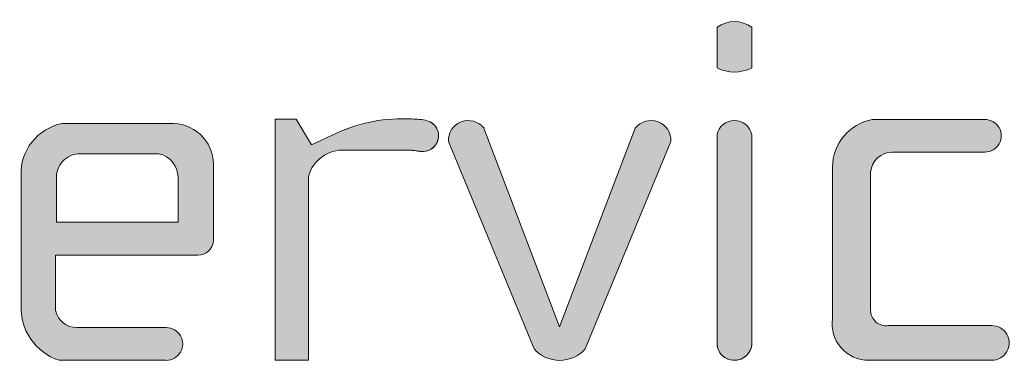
# Model space of a CAD drawing. Header units: millimetres. Extents: x 563728 to 564359, y 4765109 to 4765554.
# Drawn here: x 564257.72 to 564264.45, y 4765158.77 to 4765161.09 of the extents above; entities that cross this region are included whole.
import ezdxf

# ---------------------------------------------------------------- set-up
doc = ezdxf.new("R2010")
doc.units = ezdxf.units.MM
doc.layers.add('58 Formato plano y líneas de solape - Planoaren formatua eta gainjartze-marrak', color=7, linetype='Continuous', lineweight=0)

# ---------------------------------------------------------------- blocks, each defined once
blk = doc.blocks.new('DGN_COMPLEXSHAPE5')
at = {"layer": '58 Formato plano y líneas de solape - Planoaren formatua eta gainjartze-marrak', "color": 252, "linetype": 'Continuous', "lineweight": 0, "ltscale": 166.040103, "true_color": 0x878787}
for p, q in [((564259.8744, 4765160.3177), (564259.8744, 4765160.3177)), ((564259.9346, 4765160.2035), (564259.9346, 4765160.2035)), ((564259.9346, 4765160.2035), (564260.3715, 4765160.2035)), ((564260.3715, 4765160.2035), (564260.3715, 4765160.2035)), ((564259.6844, 4765160.0235), (564259.6844, 4765160.0235))]:
    blk.add_line(p, q, dxfattribs=at)
at = {"layer": '58 Formato plano y líneas de solape - Planoaren formatua eta gainjartze-marrak', "color": 252, "linetype": 'Continuous', "lineweight": 0, "ltscale": 166.040103, "true_color": 0x878787, "flags": 128}
blk.add_lwpolyline([(564259.8744, 4765160.3177), (564259.7062, 4765160.2396), (564259.6, 4765160.414), (564259.458, 4765160.414), (564259.458, 4765158.7744), (564259.6844, 4765158.7744), (564259.6844, 4765160.0235)], dxfattribs=at)
at = {"layer": '58 Formato plano y líneas de solape - Planoaren formatua eta gainjartze-marrak', "color": 252, "linetype": 'Continuous', "lineweight": 0, "ltscale": 166.040103, "true_color": 0x878787}
for centre, major_axis, start_param, end_param in [((564260.323, 4765159.3792), (1.0522, 0), 1.509603, 2.011288), ((564260.3919, 4765159.9915), (0.4293, 0), 1.333556, 1.581354), ((564260.4611, 4765160.3004), (0.1088, 0), 4.565492, 7.55824), ((564259.9203, 4765159.9637), (0.2436, 0), 1.512136, 2.889942), ((564260.3101, 4765159.443), (0.7736, 0), 1.395349, 1.491387)]:
    blk.add_ellipse(centre, major_axis=major_axis, ratio=0.986119, start_param=start_param, end_param=end_param, dxfattribs=at)
blk = doc.blocks.new('DGN_COMPLEXSHAPE6')
at = {"layer": '58 Formato plano y líneas de solape - Planoaren formatua eta gainjartze-marrak', "color": 252, "linetype": 'Continuous', "lineweight": 0, "ltscale": 166.040103, "true_color": 0x878787}
for p, q in [((564260.8787, 4765160.3527), (564260.8787, 4765160.3527)), ((564261.9081, 4765160.3527), (564261.9081, 4765160.3527)), ((564260.6375, 4765160.2624), (564260.6375, 4765160.2624)), ((564260.6375, 4765160.2624), (564261.2193, 4765158.8522)), ((564261.5675, 4765158.8522), (564262.1494, 4765160.2624)), ((564262.1494, 4765160.2624), (564262.1494, 4765160.2624)), ((564261.2193, 4765158.8522), (564261.2193, 4765158.8522)), ((564261.5675, 4765158.8522), (564261.5675, 4765158.8522))]:
    blk.add_line(p, q, dxfattribs=at)
at = {"layer": '58 Formato plano y líneas de solape - Planoaren formatua eta gainjartze-marrak', "color": 252, "linetype": 'Continuous', "lineweight": 0, "ltscale": 166.040103, "true_color": 0x878787, "flags": 128}
blk.add_lwpolyline([(564261.9081, 4765160.3527), (564261.3934, 4765159.0026), (564260.8787, 4765160.3527)], dxfattribs=at)
at = {"layer": '58 Formato plano y líneas de solape - Planoaren formatua eta gainjartze-marrak', "color": 252, "linetype": 'Continuous', "lineweight": 0, "ltscale": 166.040103, "true_color": 0x878787}
for centre, major_axis, start_param, end_param in [((564260.7721, 4765160.2712), (0.1349, 0), 0.659304, 3.20761), ((564262.0147, 4765160.2712), (0.1349, 0), 6.217168, 8.765474), ((564261.3934, 4765159.0026), (0.2315, 0), 3.861034, 5.563744)]:
    blk.add_ellipse(centre, major_axis=major_axis, ratio=0.986119, start_param=start_param, end_param=end_param, dxfattribs=at)
blk = doc.blocks.new('DGN_COMPLEXSHAPE7')
at = {"layer": '58 Formato plano y líneas de solape - Planoaren formatua eta gainjartze-marrak', "color": 252, "linetype": 'Continuous', "lineweight": 0, "ltscale": 166.040103, "true_color": 0x878787}
for p, q in [((564262.464, 4765161.039), (564262.464, 4765161.039)), ((564262.464, 4765161.039), (564262.464, 4765160.7623)), ((564262.7005, 4765160.7623), (564262.7005, 4765161.039)), ((564262.7005, 4765161.039), (564262.7005, 4765161.039)), ((564262.464, 4765160.7623), (564262.464, 4765160.7623)), ((564262.7005, 4765160.7623), (564262.7005, 4765160.7623))]:
    blk.add_line(p, q, dxfattribs=at)
for centre, major_axis, start_param, end_param in [((564262.5822, 4765160.8767), (0.2027, 0), 0.947736, 2.193856), ((564262.5822, 4765160.9901), (0.2595, 0), 4.239216, 5.185562)]:
    blk.add_ellipse(centre, major_axis=major_axis, ratio=0.986119, start_param=start_param, end_param=end_param, dxfattribs=at)
blk = doc.blocks.new('DGN_COMPLEXSHAPE8')
at = {"layer": '58 Formato plano y líneas de solape - Planoaren formatua eta gainjartze-marrak', "color": 252, "linetype": 'Continuous', "lineweight": 0, "ltscale": 166.040103, "true_color": 0x878787}
for p, q in [((564262.464, 4765160.308), (564262.464, 4765160.308)), ((564262.464, 4765160.308), (564262.464, 4765158.8872)), ((564262.7005, 4765158.8949), (564262.7005, 4765160.308)), ((564262.7005, 4765160.308), (564262.7005, 4765160.308)), ((564262.464, 4765158.8872), (564262.464, 4765158.8872)), ((564262.7005, 4765158.8949), (564262.7005, 4765158.8949))]:
    blk.add_line(p, q, dxfattribs=at)
for centre, major_axis, start_param, end_param in [((564262.5822, 4765160.2854), (0.1205, 0), 0.19136, 2.950233), ((564262.5822, 4765158.891), (0.1183, 0), 3.174775, 6.316368)]:
    blk.add_ellipse(centre, major_axis=major_axis, ratio=0.986119, start_param=start_param, end_param=end_param, dxfattribs=at)
blk = doc.blocks.new('DGN_COMPLEXSHAPE9')
at = {"layer": '58 Formato plano y líneas de solape - Planoaren formatua eta gainjartze-marrak', "color": 252, "linetype": 'Continuous', "lineweight": 0, "ltscale": 166.040103, "true_color": 0x878787}
for p, q in [((564264.2856, 4765160.4114), (564263.5202, 4765160.4114)), ((564263.5202, 4765160.4114), (564263.5202, 4765160.4114)), ((564264.2856, 4765160.4114), (564264.2856, 4765160.4114)), ((564263.6583, 4765160.1902), (564263.6583, 4765160.1902)), ((564263.6583, 4765160.1902), (564264.2856, 4765160.1902)), ((564264.2856, 4765160.1902), (564264.2856, 4765160.1902)), ((564263.2497, 4765160.0882), (564263.2497, 4765160.0882)), ((564263.2497, 4765160.0882), (564263.2497, 4765159.0563)), ((564263.5087, 4765159.113), (564263.5087, 4765160.0542)), ((564263.5087, 4765160.0542), (564263.5087, 4765160.0542)), ((564263.5087, 4765159.113), (564263.5087, 4765159.113)), ((564263.2497, 4765159.0563), (564263.2497, 4765159.0563)), ((564264.3317, 4765159.0109), (564263.6296, 4765159.0109)), ((564263.6296, 4765159.0109), (564263.6296, 4765159.0109)), ((564264.3317, 4765159.0109), (564264.3317, 4765159.0109)), ((564263.4972, 4765158.7744), (564263.4972, 4765158.7744)), ((564263.4972, 4765158.7744), (564264.3317, 4765158.7744)), ((564264.3317, 4765158.7744), (564264.3317, 4765158.7744))]:
    blk.add_line(p, q, dxfattribs=at)
for centre, major_axis, start_param, end_param in [((564263.5835, 4765160.0882), (0.3338, 0), 1.761612, 3.141593), ((564264.2856, 4765160.3008), (0.1121, 0), 4.712389, 7.853982), ((564263.6583, 4765160.0422), (0.1501, 0), 1.570796, 3.060723), ((564263.6135, 4765159.113), (0.1047, 0), 3.141593, 4.866837), ((564263.4972, 4765159.0209), (0.25, 0), 2.997846, 4.712389), ((564264.3317, 4765158.8926), (0.1199, 0), 4.712389, 7.853982)]:
    blk.add_ellipse(centre, major_axis=major_axis, ratio=0.986119, start_param=start_param, end_param=end_param, dxfattribs=at)
blk = doc.blocks.new('DWG_H0')
at = {"layer": '58 Formato plano y líneas de solape - Planoaren formatua eta gainjartze-marrak', "linetype": 'Continuous', "true_color": 0x878787}
h = blk.add_hatch(color=252, dxfattribs=at)
edge = h.paths.add_edge_path()
edge.add_line((139.6691, 49.2052), (139.6691, 49.2052))
edge.add_ellipse((139.5508, 49.0429), major_axis=(0.2027, 0), ratio=0.986119, start_angle=54.3013, end_angle=125.6987)
edge.add_line((139.4326, 49.2052), (139.4326, 49.2052))
edge.add_line((139.4326, 49.2052), (139.4326, 48.9285))
edge.add_line((139.4326, 48.9285), (139.4326, 48.9285))
edge.add_ellipse((139.5508, 49.1563), major_axis=(0.2595, 0), ratio=0.986119, start_angle=-117.11084, end_angle=-62.88916)
edge.add_line((139.6691, 48.9285), (139.6691, 48.9285))
edge.add_line((139.6691, 48.9285), (139.6691, 49.2052))
h = blk.add_hatch(color=252, dxfattribs=at)
edge = h.paths.add_edge_path()
edge.add_line((136.0064, 48.2739), (136.0064, 48.2739))
edge.add_ellipse((135.7256, 48.2739), major_axis=(0.2808, 0), ratio=0.986119, start_angle=0, end_angle=93.63234)
edge.add_line((135.7078, 48.5502), (135.7078, 48.5502))
edge.add_line((135.7078, 48.5502), (134.9778, 48.5502))
edge.add_line((134.9778, 48.5502), (134.9778, 48.5502))
edge.add_ellipse((135.0486, 48.2113), major_axis=(0.351, 0), ratio=0.986119, start_angle=101.63198, end_angle=182.42939)
edge.add_line((134.6979, 48.1966), (134.6979, 48.1966))
edge.add_line((134.6979, 48.1966), (134.6979, 47.316))
edge.add_line((134.6979, 47.316), (134.6979, 47.316))
edge.add_ellipse((135.079, 47.2972), major_axis=(0.3815, 0), ratio=0.986119, start_angle=177.13906, end_angle=251.40792)
edge.add_line((134.9573, 46.9406), (134.9573, 46.9406))
edge.add_line((134.9573, 46.9406), (135.6851, 46.9406))
edge.add_line((135.6851, 46.9406), (135.6851, 46.9406))
edge.add_ellipse((135.6851, 47.0519), major_axis=(0.1129, 0), ratio=0.986119, start_angle=-90, end_angle=90)
edge.add_line((135.6851, 47.1631), (135.6851, 47.1631))
edge.add_line((135.6851, 47.1631), (135.0767, 47.1631))
edge.add_line((135.0767, 47.1631), (135.0767, 47.1631))
edge.add_ellipse((135.0767, 47.3082), major_axis=(0.1471, 0), ratio=0.986119, start_angle=193.31612, end_angle=270, ccw=False)
edge.add_line((134.9335, 47.2748), (134.9335, 47.2748))
edge.add_line((134.9335, 47.2748), (134.9335, 47.6557))
edge.add_line((134.9335, 47.6557), (135.9008, 47.6557))
edge.add_line((135.9008, 47.6557), (135.9008, 47.6557))
edge.add_ellipse((135.9008, 47.7603), major_axis=(0.106, 0), ratio=0.986119, start_angle=-90, end_angle=-5.18022)
edge.add_line((136.0064, 47.7508), (136.0064, 47.7508))
edge.add_line((136.0064, 47.7508), (136.0064, 48.2739))
edge = h.paths.add_edge_path(flags=0)
edge.add_line((134.9387, 48.1739), (134.9387, 48.1739))
edge.add_ellipse((135.1005, 48.1851), major_axis=(0.1622, 0), ratio=0.986119, start_angle=90, end_angle=184.03841, ccw=False)
edge.add_line((135.1005, 48.3451), (135.1005, 48.3451))
edge.add_line((135.1005, 48.3451), (135.6339, 48.3451))
edge.add_line((135.6339, 48.3451), (135.6339, 48.3451))
edge.add_ellipse((135.6007, 48.1857), major_axis=(0.165, 0), ratio=0.986119, start_angle=360, end_angle=438.3989, ccw=False)
edge.add_line((135.7657, 48.1857), (135.7657, 48.1857))
edge.add_line((135.7657, 48.1857), (135.7657, 47.8787))
edge.add_line((135.7657, 47.8787), (134.9387, 47.8787))
edge.add_line((134.9387, 47.8787), (134.9387, 48.1739))
h = blk.add_hatch(color=252, dxfattribs=at)
edge = h.paths.add_edge_path()
edge.add_line((136.653, 48.1897), (136.653, 48.1897))
edge.add_ellipse((136.8889, 48.1299), major_axis=(0.2436, 0), ratio=0.986119, start_angle=446.63902, end_angle=525.5815, ccw=False)
edge.add_line((136.9032, 48.3697), (136.9032, 48.3697))
edge.add_line((136.9032, 48.3697), (137.3401, 48.3697))
edge.add_line((137.3401, 48.3697), (137.3401, 48.3697))
edge.add_ellipse((137.2787, 47.6092), major_axis=(0.7736, 0), ratio=0.986119, start_angle=439.94759, end_angle=445.4502, ccw=False)
edge.add_ellipse((137.4297, 48.4666), major_axis=(0.1088, 0), ratio=0.986119, start_angle=-98.41659, end_angle=73.05526)
edge.add_ellipse((137.3605, 48.1578), major_axis=(0.4293, 0), ratio=0.986119, start_angle=76.40715, end_angle=90.60489)
edge.add_ellipse((137.2916, 47.5454), major_axis=(1.0522, 0), ratio=0.986119, start_angle=86.49389, end_angle=115.23831)
edge.add_line((136.843, 48.4839), (136.843, 48.4839))
edge.add_line((136.843, 48.4839), (136.6748, 48.4058))
edge.add_line((136.6748, 48.4058), (136.5686, 48.5802))
edge.add_line((136.5686, 48.5802), (136.4266, 48.5802))
edge.add_line((136.4266, 48.5802), (136.4266, 46.9406))
edge.add_line((136.4266, 46.9406), (136.653, 46.9406))
edge.add_line((136.653, 46.9406), (136.653, 48.1897))
h = blk.add_hatch(color=252, dxfattribs=at)
edge = h.paths.add_edge_path()
edge.add_line((139.118, 48.4286), (139.118, 48.4286))
edge.add_ellipse((138.9834, 48.4374), major_axis=(0.1349, 0), ratio=0.986119, start_angle=-3.78253, end_angle=142.22468)
edge.add_line((138.8767, 48.5189), (138.8767, 48.5189))
edge.add_line((138.8767, 48.5189), (138.362, 47.1689))
edge.add_line((138.362, 47.1689), (137.8474, 48.5189))
edge.add_line((137.8474, 48.5189), (137.8474, 48.5189))
edge.add_ellipse((137.7407, 48.4374), major_axis=(0.1349, 0), ratio=0.986119, start_angle=37.77532, end_angle=183.78253)
edge.add_line((137.6061, 48.4286), (137.6061, 48.4286))
edge.add_line((137.6061, 48.4286), (138.1879, 47.0184))
edge.add_line((138.1879, 47.0184), (138.1879, 47.0184))
edge.add_ellipse((138.362, 47.1689), major_axis=(0.2315, 0), ratio=0.986119, start_angle=-138.77904, end_angle=-41.22096)
edge.add_line((138.5362, 47.0184), (138.5362, 47.0184))
edge.add_line((138.5362, 47.0184), (139.118, 48.4286))
h = blk.add_hatch(color=252, dxfattribs=at)
edge = h.paths.add_edge_path()
edge.add_line((139.6691, 48.4742), (139.6691, 48.4742))
edge.add_ellipse((139.5508, 48.4516), major_axis=(0.1205, 0), ratio=0.986119, start_angle=10.96413, end_angle=169.03587)
edge.add_line((139.4326, 48.4742), (139.4326, 48.4742))
edge.add_line((139.4326, 48.4742), (139.4326, 47.0534))
edge.add_line((139.4326, 47.0534), (139.4326, 47.0534))
edge.add_ellipse((139.5508, 47.0572), major_axis=(0.1183, 0), ratio=0.986119, start_angle=-178.09877, end_angle=1.90123)
edge.add_line((139.6691, 47.0611), (139.6691, 47.0611))
edge.add_line((139.6691, 47.0611), (139.6691, 48.4742))
h = blk.add_hatch(color=252, dxfattribs=at)
edge = h.paths.add_edge_path()
edge.add_line((140.4773, 48.2204), (140.4773, 48.2204))
edge.add_ellipse((140.627, 48.2084), major_axis=(0.1501, 0), ratio=0.986119, start_angle=450, end_angle=535.36653, ccw=False)
edge.add_line((140.627, 48.3565), (140.627, 48.3565))
edge.add_line((140.627, 48.3565), (141.2543, 48.3565))
edge.add_line((141.2543, 48.3565), (141.2543, 48.3565))
edge.add_ellipse((141.2543, 48.467), major_axis=(0.1121, 0), ratio=0.986119, start_angle=-90, end_angle=90)
edge.add_line((141.2543, 48.5776), (141.2543, 48.5776))
edge.add_line((141.2543, 48.5776), (140.4889, 48.5776))
edge.add_line((140.4889, 48.5776), (140.4889, 48.5776))
edge.add_ellipse((140.5522, 48.2544), major_axis=(0.3338, 0), ratio=0.986119, start_angle=100.93295, end_angle=180)
edge.add_line((140.2184, 48.2544), (140.2184, 48.2544))
edge.add_line((140.2184, 48.2544), (140.2184, 47.2225))
edge.add_line((140.2184, 47.2225), (140.2184, 47.2225))
edge.add_ellipse((140.4658, 47.1871), major_axis=(0.25, 0), ratio=0.986119, start_angle=171.76392, end_angle=270)
edge.add_line((140.4658, 46.9406), (140.4658, 46.9406))
edge.add_line((140.4658, 46.9406), (141.3003, 46.9406))
edge.add_line((141.3003, 46.9406), (141.3003, 46.9406))
edge.add_ellipse((141.3003, 47.0588), major_axis=(0.1199, 0), ratio=0.986119, start_angle=-90, end_angle=90)
edge.add_line((141.3003, 47.1771), (141.3003, 47.1771))
edge.add_line((141.3003, 47.1771), (140.5982, 47.1771))
edge.add_line((140.5982, 47.1771), (140.5982, 47.1771))
edge.add_ellipse((140.5821, 47.2792), major_axis=(0.1047, 0), ratio=0.986119, start_angle=180, end_angle=278.84922, ccw=False)
edge.add_line((140.4773, 47.2792), (140.4773, 47.2792))
edge.add_line((140.4773, 47.2792), (140.4773, 48.2204))
at = {"layer": '58 Formato plano y líneas de solape - Planoaren formatua eta gainjartze-marrak', "color": 252, "linetype": 'Continuous', "lineweight": 0, "ltscale": 166.040103, "true_color": 0x878787}
for name in ['DGN_COMPLEXSHAPE7', 'DGN_COMPLEXSHAPE5', 'DGN_COMPLEXSHAPE6', 'DGN_COMPLEXSHAPE8', 'DGN_COMPLEXSHAPE9']:
    blk.add_blockref(name, (-564123.0314, -4765111.8338), dxfattribs=at)
blk = doc.blocks.new('DGN_COMPLEXCHAIN9')
at = {"layer": '58 Formato plano y líneas de solape - Planoaren formatua eta gainjartze-marrak', "color": 252, "linetype": 'Continuous', "lineweight": 0, "ltscale": 166.040103, "true_color": 0x878787}
for p, q in [((564258.1319, 4765160.1789), (564258.1319, 4765160.1789)), ((564258.6652, 4765160.1789), (564258.6652, 4765160.1789)), ((564258.7971, 4765160.0195), (564258.7971, 4765160.0195))]:
    blk.add_line(p, q, dxfattribs=at)
at = {"layer": '58 Formato plano y líneas de solape - Planoaren formatua eta gainjartze-marrak', "color": 252, "linetype": 'Continuous', "lineweight": 0, "ltscale": 166.040103, "true_color": 0x878787, "flags": 128}
for points in [[(564258.6652, 4765160.1789), (564258.1319, 4765160.1789)], [(564257.9701, 4765160.0076), (564257.9701, 4765159.7124), (564258.7971, 4765159.7124), (564258.7971, 4765160.0195)]]:
    blk.add_lwpolyline(points, dxfattribs=at)
at = {"layer": '58 Formato plano y líneas de solape - Planoaren formatua eta gainjartze-marrak', "color": 252, "linetype": 'Continuous', "lineweight": 0, "ltscale": 166.040103, "true_color": 0x878787}
for centre, major_axis, start_param, end_param in [((564258.1319, 4765160.0189), (0.1622, 0), 1.570796, 3.212076), ((564258.6321, 4765160.0195), (0.165, 0), 0, 1.368319)]:
    blk.add_ellipse(centre, major_axis=major_axis, ratio=0.986119, start_param=start_param, end_param=end_param, dxfattribs=at)
blk = doc.blocks.new('DGN_COMPLEXCHAIN10')
at = {"layer": '58 Formato plano y líneas de solape - Planoaren formatua eta gainjartze-marrak', "color": 252, "linetype": 'Continuous', "lineweight": 0, "ltscale": 166.040103, "true_color": 0x878787}
for p, q in [((564258.0092, 4765160.384), (564258.0092, 4765160.384)), ((564258.7392, 4765160.384), (564258.7392, 4765160.384)), ((564259.0378, 4765160.1077), (564259.0378, 4765160.1077)), ((564257.7293, 4765160.0304), (564257.7293, 4765160.0304)), ((564259.0378, 4765159.5846), (564259.0378, 4765159.5846)), ((564258.9322, 4765159.4895), (564258.9322, 4765159.4895)), ((564257.7293, 4765159.1497), (564257.7293, 4765159.1497)), ((564257.9648, 4765159.1086), (564257.9648, 4765159.1086)), ((564258.108, 4765158.9969), (564258.108, 4765158.9969)), ((564258.7165, 4765158.9969), (564258.7165, 4765158.9969)), ((564257.9887, 4765158.7744), (564257.9887, 4765158.7744)), ((564258.7165, 4765158.7744), (564258.7165, 4765158.7744))]:
    blk.add_line(p, q, dxfattribs=at)
at = {"layer": '58 Formato plano y líneas de solape - Planoaren formatua eta gainjartze-marrak', "color": 252, "linetype": 'Continuous', "lineweight": 0, "ltscale": 166.040103, "true_color": 0x878787, "flags": 128}
for points in [[(564258.7392, 4765160.384), (564258.0092, 4765160.384)], [(564259.0378, 4765159.5846), (564259.0378, 4765160.1077)], [(564257.7293, 4765160.0304), (564257.7293, 4765159.1497)], [(564257.9648, 4765159.4895), (564258.9322, 4765159.4895)], [(564257.9648, 4765159.1086), (564257.9648, 4765159.4895)], [(564258.7165, 4765158.9969), (564258.108, 4765158.9969)], [(564257.9887, 4765158.7744), (564258.7165, 4765158.7744)]]:
    blk.add_lwpolyline(points, dxfattribs=at)
at = {"layer": '58 Formato plano y líneas de solape - Planoaren formatua eta gainjartze-marrak', "color": 252, "linetype": 'Continuous', "lineweight": 0, "ltscale": 166.040103, "true_color": 0x878787}
for centre, major_axis, start_param, end_param in [((564258.0799, 4765160.0451), (0.351, 0), 1.773813, 3.183994), ((564258.757, 4765160.1077), (0.2808, 0), 0, 1.634193), ((564258.9322, 4765159.594), (0.106, 0), 4.712389, 6.192773), ((564258.1104, 4765159.131), (0.3815, 0), 3.09166, 4.387896), ((564258.108, 4765159.142), (0.1471, 0), 3.374003, 4.712389), ((564258.7165, 4765158.8856), (0.1129, 0), 4.712389, 7.853982)]:
    blk.add_ellipse(centre, major_axis=major_axis, ratio=0.986119, start_param=start_param, end_param=end_param, dxfattribs=at)
blk = doc.blocks.new('DGN_COMPLEXSHAPE27')
at = {"layer": '58 Formato plano y líneas de solape - Planoaren formatua eta gainjartze-marrak', "color": 252, "linetype": 'Continuous', "lineweight": 0, "ltscale": 166.040103, "true_color": 0x878787}
for p, q in [((564259.875, 4765160.318), (564259.875, 4765160.318)), ((564259.9346, 4765160.2035), (564259.9346, 4765160.2035)), ((564260.3715, 4765160.2035), (564260.3715, 4765160.2035)), ((564259.6844, 4765160.0235), (564259.6844, 4765160.0235))]:
    blk.add_line(p, q, dxfattribs=at)
at = {"layer": '58 Formato plano y líneas de solape - Planoaren formatua eta gainjartze-marrak', "color": 252, "linetype": 'Continuous', "lineweight": 0, "ltscale": 166.040103, "true_color": 0x878787, "flags": 128}
for points in [[(564259.875, 4765160.318), (564259.7062, 4765160.2396), (564259.6, 4765160.414), (564259.458, 4765160.414), (564259.458, 4765158.7744), (564259.6844, 4765158.7744), (564259.6844, 4765160.0235)], [(564259.9346, 4765160.2035), (564260.3715, 4765160.2035)]]:
    blk.add_lwpolyline(points, dxfattribs=at)
at = {"layer": '58 Formato plano y líneas de solape - Planoaren formatua eta gainjartze-marrak', "color": 252, "linetype": 'Continuous', "lineweight": 0, "ltscale": 166.040103, "true_color": 0x878787}
for centre, major_axis, start_param, end_param in [((564260.323, 4765159.3792), (1.0522, 0), 1.509603, 2.010629), ((564260.3919, 4765159.9915), (0.4293, 0), 1.333556, 1.581354), ((564260.4611, 4765160.3004), (0.1088, 0), 4.515431, 7.55824), ((564259.9203, 4765159.9637), (0.2436, 0), 1.512136, 2.889942), ((564260.3101, 4765159.443), (0.7736, 0), 1.402389, 1.491387)]:
    blk.add_ellipse(centre, major_axis=major_axis, ratio=0.986119, start_param=start_param, end_param=end_param, dxfattribs=at)
blk = doc.blocks.new('DGN_COMPLEXSHAPE28')
at = {"layer": '58 Formato plano y líneas de solape - Planoaren formatua eta gainjartze-marrak', "color": 252, "linetype": 'Continuous', "lineweight": 0, "ltscale": 166.040103, "true_color": 0x878787}
for p, q in [((564260.8787, 4765160.3527), (564260.8787, 4765160.3527)), ((564261.9081, 4765160.3527), (564261.9081, 4765160.3527)), ((564260.6375, 4765160.2624), (564260.6375, 4765160.2624)), ((564262.1494, 4765160.2624), (564262.1494, 4765160.2624)), ((564261.2193, 4765158.8522), (564261.2193, 4765158.8522)), ((564261.5675, 4765158.8522), (564261.5675, 4765158.8522))]:
    blk.add_line(p, q, dxfattribs=at)
at = {"layer": '58 Formato plano y líneas de solape - Planoaren formatua eta gainjartze-marrak', "color": 252, "linetype": 'Continuous', "lineweight": 0, "ltscale": 166.040103, "true_color": 0x878787, "flags": 128}
for points in [[(564261.3934, 4765159.0026), (564260.8787, 4765160.3527)], [(564261.9081, 4765160.3527), (564261.3934, 4765159.0026)], [(564260.6375, 4765160.2624), (564261.2193, 4765158.8522)], [(564261.5675, 4765158.8522), (564262.1494, 4765160.2624)]]:
    blk.add_lwpolyline(points, dxfattribs=at)
at = {"layer": '58 Formato plano y líneas de solape - Planoaren formatua eta gainjartze-marrak', "color": 252, "linetype": 'Continuous', "lineweight": 0, "ltscale": 166.040103, "true_color": 0x878787}
for centre, major_axis, start_param, end_param in [((564260.7721, 4765160.2712), (0.1349, 0), 0.659304, 3.20761), ((564262.0147, 4765160.2712), (0.1349, 0), 6.217168, 8.765474), ((564261.3934, 4765159.0026), (0.2315, 0), 3.861034, 4.712389), ((564261.3934, 4765159.0026), (0.2315, 0), 4.712389, 5.563744)]:
    blk.add_ellipse(centre, major_axis=major_axis, ratio=0.986119, start_param=start_param, end_param=end_param, dxfattribs=at)
blk = doc.blocks.new('DGN_COMPLEXCHAIN13')
at = {"layer": '58 Formato plano y líneas de solape - Planoaren formatua eta gainjartze-marrak', "color": 252, "linetype": 'Continuous', "lineweight": 0, "ltscale": 166.040103, "true_color": 0x878787}
for p, q in [((564262.7005, 4765160.308), (564262.7005, 4765160.308)), ((564262.464, 4765158.8872), (564262.464, 4765158.8872)), ((564262.7005, 4765158.8872), (564262.7005, 4765158.8872))]:
    blk.add_line(p, q, dxfattribs=at)
at = {"layer": '58 Formato plano y líneas de solape - Planoaren formatua eta gainjartze-marrak', "color": 252, "linetype": 'Continuous', "lineweight": 0, "ltscale": 166.040103, "true_color": 0x878787, "flags": 128}
for points in [[(564262.464, 4765160.308), (564262.464, 4765158.8872)], [(564262.7005, 4765158.8872), (564262.7005, 4765160.308)]]:
    blk.add_lwpolyline(points, dxfattribs=at)
at = {"layer": '58 Formato plano y líneas de solape - Planoaren formatua eta gainjartze-marrak', "color": 252, "linetype": 'Continuous', "lineweight": 0, "ltscale": 166.040103, "true_color": 0x878787}
for centre, major_axis, start_param, end_param in [((564262.5822, 4765160.2854), (0.1205, 0), 0.19136, 2.950233), ((564262.5822, 4765158.891), (0.1183, 0), 3.174775, 6.250003)]:
    blk.add_ellipse(centre, major_axis=major_axis, ratio=0.986119, start_param=start_param, end_param=end_param, dxfattribs=at)
blk = doc.blocks.new('DGN_COMPLEXSHAPE29')
at = {"layer": '58 Formato plano y líneas de solape - Planoaren formatua eta gainjartze-marrak', "color": 252, "linetype": 'Continuous', "lineweight": 0, "ltscale": 166.040103, "true_color": 0x878787}
for p, q in [((564262.464, 4765161.039), (564262.464, 4765161.039)), ((564262.7005, 4765161.039), (564262.7005, 4765161.039)), ((564262.464, 4765160.7623), (564262.464, 4765160.7623)), ((564262.7005, 4765160.7623), (564262.7005, 4765160.7623))]:
    blk.add_line(p, q, dxfattribs=at)
at = {"layer": '58 Formato plano y líneas de solape - Planoaren formatua eta gainjartze-marrak', "color": 252, "linetype": 'Continuous', "lineweight": 0, "ltscale": 166.040103, "true_color": 0x878787, "flags": 128}
for points in [[(564262.464, 4765161.039), (564262.464, 4765160.7623)], [(564262.7005, 4765160.7623), (564262.7005, 4765161.039)]]:
    blk.add_lwpolyline(points, dxfattribs=at)
at = {"layer": '58 Formato plano y líneas de solape - Planoaren formatua eta gainjartze-marrak', "color": 252, "linetype": 'Continuous', "lineweight": 0, "ltscale": 166.040103, "true_color": 0x878787}
for centre, major_axis, start_param, end_param in [((564262.5822, 4765160.8767), (0.2027, 0), 0.947736, 2.193856), ((564262.5822, 4765160.9901), (0.2595, 0), 4.239216, 5.185562)]:
    blk.add_ellipse(centre, major_axis=major_axis, ratio=0.986119, start_param=start_param, end_param=end_param, dxfattribs=at)
blk = doc.blocks.new('DGN_COMPLEXCHAIN14')
at = {"layer": '58 Formato plano y líneas de solape - Planoaren formatua eta gainjartze-marrak', "color": 252, "linetype": 'Continuous', "lineweight": 0, "ltscale": 166.040103, "true_color": 0x878787}
for p, q in [((564263.5202, 4765160.4114), (564263.5202, 4765160.4114)), ((564264.2856, 4765160.4114), (564264.2856, 4765160.4114)), ((564263.6583, 4765160.1902), (564263.6583, 4765160.1902)), ((564264.2856, 4765160.1902), (564264.2856, 4765160.1902)), ((564263.2497, 4765160.0882), (564263.2497, 4765160.0882)), ((564263.5087, 4765160.0542), (564263.5087, 4765160.0542)), ((564263.5087, 4765159.113), (564263.5087, 4765159.113)), ((564263.2497, 4765159.0563), (564263.2497, 4765159.0563)), ((564263.6296, 4765159.0109), (564263.6296, 4765159.0109)), ((564264.3317, 4765159.0109), (564264.3317, 4765159.0109)), ((564263.4972, 4765158.7744), (564263.4972, 4765158.7744))]:
    blk.add_line(p, q, dxfattribs=at)
at = {"layer": '58 Formato plano y líneas de solape - Planoaren formatua eta gainjartze-marrak', "color": 252, "linetype": 'Continuous', "lineweight": 0, "ltscale": 166.040103, "true_color": 0x878787, "flags": 128}
for points in [[(564263.5202, 4765160.4114), (564264.2856, 4765160.4114)], [(564264.2856, 4765160.1902), (564263.6583, 4765160.1902)], [(564263.2497, 4765159.0563), (564263.2497, 4765160.0882)], [(564263.5087, 4765160.0542), (564263.5087, 4765159.113)], [(564263.6296, 4765159.0109), (564264.3317, 4765159.0109)], [(564264.3317, 4765158.7744), (564263.4972, 4765158.7744)]]:
    blk.add_lwpolyline(points, dxfattribs=at)
at = {"layer": '58 Formato plano y líneas de solape - Planoaren formatua eta gainjartze-marrak', "color": 252, "linetype": 'Continuous', "lineweight": 0, "ltscale": 166.040103, "true_color": 0x878787}
for centre, major_axis, start_param, end_param in [((564263.5835, 4765160.0882), (0.3338, 0), 1.761612, 3.141593), ((564264.2856, 4765160.3008), (0.1121, 0), 4.712389, 7.853982), ((564263.6583, 4765160.0422), (0.1501, 0), 1.570796, 3.060723), ((564263.6135, 4765159.113), (0.1047, 0), 3.141593, 4.866837), ((564263.4972, 4765159.0209), (0.25, 0), 2.997846, 4.712389), ((564264.3317, 4765158.8926), (0.1199, 0), 4.712389, 7.853982)]:
    blk.add_ellipse(centre, major_axis=major_axis, ratio=0.986119, start_param=start_param, end_param=end_param, dxfattribs=at)
blk = doc.blocks.new('ZTE LOGO 2015')
at = {"color": 252, "linetype": 'Continuous', "lineweight": 0, "true_color": 0x878787}
blk.add_blockref('DWG_H0', (-118.5689, -46.9406), dxfattribs=at)
at = {"layer": '58 Formato plano y líneas de solape - Planoaren formatua eta gainjartze-marrak', "color": 252, "linetype": 'Continuous', "lineweight": 0, "ltscale": 166.040103, "true_color": 0x878787}
for name in ['DGN_COMPLEXSHAPE29', 'DGN_COMPLEXSHAPE27', 'DGN_COMPLEXSHAPE28', 'DGN_COMPLEXCHAIN13', 'DGN_COMPLEXCHAIN14', 'DGN_COMPLEXCHAIN10', 'DGN_COMPLEXCHAIN9']:
    blk.add_blockref(name, (-564241.6003, -4765158.7744), dxfattribs=at)

msp = doc.modelspace()

# ---------------------------------------------------------------- block references
at = {"color": 7, "linetype": 'Continuous', "lineweight": 0}
msp.add_blockref('ZTE LOGO 2015', (564241.6003, 4765158.7744), dxfattribs=at)

doc.saveas('drawing.dxf')
